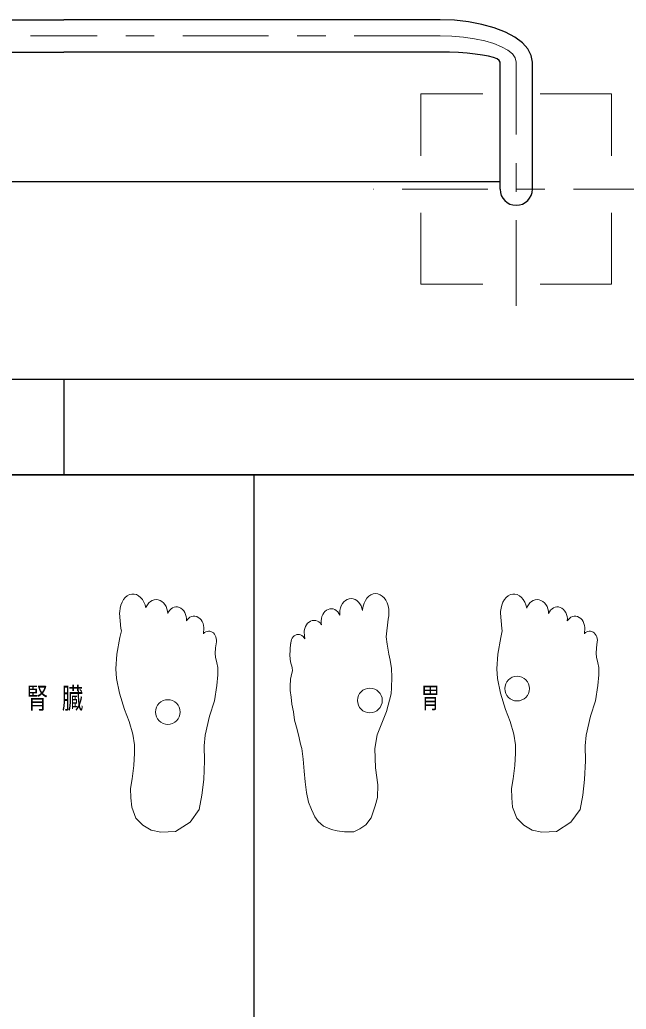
# Model space of a CAD drawing. Units: millimetres on the paper. Extents: x -537 to 0, y -5 to 257.
# Drawn here: x -515.04 to -493.82, y 201.89 to 236.52 of the extents above; entities that cross this region are included whole.
import ezdxf
from ezdxf.enums import TextEntityAlignment as Align

# ---------------------------------------------------------------- set-up
doc = ezdxf.new("R2010")
doc.units = ezdxf.units.MM
doc.linetypes.add('USER1', pattern=[4.5, 2.5, -2])
doc.linetypes.add('USER2', pattern=[6, 3, -1, 1, -1])
doc.layers.add('1_30', color=7, linetype='Continuous', lineweight=13)
doc.styles.add('ＭＳ ゴシック', font='')
doc.styles.get('ＭＳ ゴシック').set_extended_font_data('MS Gothic')

msp = doc.modelspace()

# ---------------------------------------------------------------- linework, layer by layer
at = {"layer": '1_30', "lineweight": 25}
for p, q in [((-526.665, 236.523), (-513.499, 236.523)), ((-500.332, 236.523), (-513.499, 236.523)), ((-526.665, 235.389), (-513.499, 235.389)), ((-500.332, 235.389), (-513.499, 235.389)), ((-498.232, 230.598), (-498.232, 235.044)), ((-497.099, 230.598), (-497.099, 235.044)), ((-498.232, 230.846), (-528.765, 230.846)), ((-513.499, 223.93), (-533.499, 223.93)), ((-513.499, 223.93), (-513.499, 220.597)), ((-493.499, 223.93), (-513.499, 223.93)), ((-513.499, 223.93), (-513.499, 220.597)), ((-513.499, 220.597), (-533.499, 220.597)), ((-533.499, 220.597), (-493.499, 220.597)), ((-493.499, 220.597), (-513.499, 220.597)), ((-506.832, 200.597), (-506.832, 220.597))]:
    msp.add_line(p, q, dxfattribs=at)
at = {"layer": '1_30', "linetype": 'USER2'}
for p, q in [((-526.665, 235.956), (-513.499, 235.956)), ((-500.332, 235.956), (-513.499, 235.956)), ((-497.665, 226.506), (-497.665, 235.044)), ((-492.659, 230.598), (-502.672, 230.598))]:
    msp.add_line(p, q, dxfattribs=at)
at = {"layer": '1_30', "linetype": 'USER1'}
for p, q in [((-494.332, 233.931), (-500.999, 233.931)), ((-500.999, 227.265), (-500.999, 233.931)), ((-494.332, 227.265), (-494.332, 233.931)), ((-494.332, 227.265), (-500.999, 227.265))]:
    msp.add_line(p, q, dxfattribs=at)
at = {"layer": '1_30'}
for p, q in [((-502.59, 216.439), (-502.671, 216.428)), ((-502.509, 216.43), (-502.59, 216.439)), ((-511.463, 216.139), (-511.503, 216.038)), ((-511.411, 216.229), (-511.463, 216.139)), ((-511.349, 216.304), (-511.411, 216.229)), ((-511.279, 216.362), (-511.349, 216.304)), ((-511.202, 216.403), (-511.279, 216.362)), ((-511.122, 216.424), (-511.202, 216.403)), ((-511.041, 216.424), (-511.122, 216.424)), ((-510.961, 216.405), (-511.041, 216.424)), ((-510.884, 216.365), (-510.961, 216.405)), ((-510.814, 216.308), (-510.884, 216.365)), ((-510.751, 216.233), (-510.814, 216.308)), ((-510.698, 216.145), (-510.751, 216.233)), ((-510.657, 216.045), (-510.698, 216.145)), ((-510.525, 216.111), (-510.573, 216.049)), ((-510.468, 216.162), (-510.525, 216.111)), ((-510.406, 216.2), (-510.468, 216.162)), ((-510.338, 216.224), (-510.405, 216.2)), ((-510.269, 216.232), (-510.338, 216.224)), ((-510.2, 216.226), (-510.269, 216.232)), ((-510.132, 216.204), (-510.2, 216.226)), ((-510.068, 216.169), (-510.132, 216.204)), ((-510.011, 216.12), (-510.068, 216.169)), ((-509.961, 216.059), (-510.011, 216.12)), ((-503.699, 216.149), (-503.748, 216.088)), ((-503.641, 216.198), (-503.699, 216.149)), ((-503.578, 216.234), (-503.641, 216.198)), ((-503.51, 216.256), (-503.578, 216.234)), ((-503.441, 216.263), (-503.51, 216.256)), ((-503.371, 216.255), (-503.441, 216.263)), ((-503.304, 216.231), (-503.371, 216.255)), ((-503.241, 216.194), (-503.304, 216.231)), ((-503.184, 216.143), (-503.241, 216.194)), ((-503.135, 216.081), (-503.184, 216.143)), ((-502.992, 216.101), (-503.026, 215.995)), ((-502.946, 216.196), (-502.992, 216.101)), ((-502.889, 216.279), (-502.946, 216.196)), ((-502.823, 216.347), (-502.889, 216.279)), ((-502.749, 216.397), (-502.823, 216.347)), ((-502.671, 216.428), (-502.749, 216.397)), ((-502.43, 216.401), (-502.509, 216.43)), ((-502.356, 216.353), (-502.43, 216.401)), ((-502.289, 216.287), (-502.356, 216.353)), ((-502.231, 216.206), (-502.289, 216.287)), ((-502.184, 216.111), (-502.231, 216.206)), ((-502.149, 216.006), (-502.184, 216.111)), ((-498.13, 216.139), (-498.17, 216.038)), ((-498.078, 216.229), (-498.13, 216.139)), ((-498.016, 216.304), (-498.078, 216.229)), ((-497.945, 216.362), (-498.016, 216.304)), ((-497.869, 216.403), (-497.945, 216.362)), ((-497.789, 216.424), (-497.869, 216.403)), ((-497.708, 216.424), (-497.789, 216.424)), ((-497.627, 216.405), (-497.708, 216.424)), ((-497.551, 216.365), (-497.627, 216.405)), ((-497.48, 216.308), (-497.551, 216.365)), ((-497.418, 216.233), (-497.48, 216.308)), ((-497.365, 216.145), (-497.418, 216.233)), ((-497.324, 216.045), (-497.365, 216.145)), ((-497.192, 216.111), (-497.24, 216.049)), ((-497.135, 216.162), (-497.192, 216.111)), ((-497.072, 216.2), (-497.135, 216.162)), ((-497.005, 216.224), (-497.072, 216.2)), ((-496.936, 216.232), (-497.005, 216.224)), ((-496.866, 216.226), (-496.936, 216.232)), ((-496.799, 216.204), (-496.866, 216.226)), ((-496.735, 216.169), (-496.799, 216.204)), ((-496.677, 216.12), (-496.735, 216.169)), ((-496.627, 216.059), (-496.677, 216.12)), ((-511.555, 215.751), (-511.503, 215.223)), ((-511.544, 215.814), (-511.546, 215.752)), ((-511.531, 215.929), (-511.544, 215.814)), ((-511.503, 216.038), (-511.531, 215.929)), ((-510.629, 215.936), (-510.657, 216.044)), ((-510.613, 215.976), (-510.629, 215.936)), ((-510.574, 216.049), (-510.613, 215.976)), ((-509.92, 215.988), (-509.961, 216.059)), ((-509.89, 215.91), (-509.92, 215.988)), ((-509.871, 215.826), (-509.89, 215.91)), ((-509.864, 215.739), (-509.871, 215.826)), ((-509.833, 215.8), (-509.864, 215.739)), ((-509.793, 215.857), (-509.833, 215.8)), ((-509.745, 215.903), (-509.793, 215.857)), ((-509.692, 215.939), (-509.745, 215.903)), ((-509.635, 215.963), (-509.692, 215.939)), ((-509.575, 215.974), (-509.635, 215.963)), ((-509.515, 215.971), (-509.575, 215.974)), ((-509.455, 215.956), (-509.515, 215.971)), ((-509.399, 215.928), (-509.455, 215.956)), ((-509.348, 215.888), (-509.399, 215.928)), ((-509.303, 215.838), (-509.348, 215.888)), ((-509.265, 215.779), (-509.303, 215.838)), ((-509.237, 215.712), (-509.265, 215.778)), ((-504.403, 215.766), (-504.439, 215.706)), ((-504.359, 215.818), (-504.403, 215.766)), ((-504.308, 215.859), (-504.359, 215.818)), ((-504.253, 215.889), (-504.308, 215.859)), ((-504.194, 215.906), (-504.253, 215.889)), ((-504.133, 215.91), (-504.194, 215.906)), ((-504.073, 215.901), (-504.133, 215.91)), ((-504.015, 215.879), (-504.073, 215.901)), ((-503.962, 215.845), (-504.016, 215.879)), ((-503.913, 215.8), (-503.962, 215.845)), ((-503.872, 215.745), (-503.913, 215.8)), ((-503.839, 215.682), (-503.872, 215.745)), ((-503.837, 215.854), (-503.844, 215.768)), ((-503.844, 215.768), (-503.839, 215.682)), ((-503.819, 215.938), (-503.838, 215.854)), ((-503.789, 216.017), (-503.819, 215.938)), ((-503.748, 216.088), (-503.789, 216.017)), ((-503.096, 216.009), (-503.135, 216.081)), ((-503.067, 215.93), (-503.096, 216.009)), ((-503.05, 215.845), (-503.067, 215.93)), ((-503.046, 215.882), (-503.05, 215.845)), ((-503.026, 215.995), (-503.046, 215.882)), ((-502.127, 215.894), (-502.149, 216.006)), ((-502.119, 215.779), (-502.127, 215.894)), ((-502.126, 215.663), (-502.119, 215.779)), ((-498.221, 215.751), (-498.17, 215.223)), ((-498.211, 215.814), (-498.213, 215.752)), ((-498.197, 215.929), (-498.211, 215.814)), ((-498.17, 216.038), (-498.197, 215.929)), ((-497.296, 215.935), (-497.324, 216.045)), ((-497.279, 215.976), (-497.296, 215.936)), ((-497.24, 216.049), (-497.279, 215.976)), ((-496.587, 215.988), (-496.627, 216.059)), ((-496.556, 215.91), (-496.587, 215.988)), ((-496.537, 215.826), (-496.556, 215.91)), ((-496.53, 215.739), (-496.537, 215.826)), ((-496.5, 215.8), (-496.53, 215.739)), ((-496.46, 215.857), (-496.5, 215.8)), ((-496.412, 215.903), (-496.46, 215.857)), ((-496.359, 215.939), (-496.412, 215.903)), ((-496.301, 215.963), (-496.359, 215.939)), ((-496.242, 215.974), (-496.301, 215.963)), ((-496.181, 215.971), (-496.242, 215.974)), ((-496.122, 215.956), (-496.181, 215.971)), ((-496.066, 215.928), (-496.122, 215.956)), ((-496.015, 215.888), (-496.066, 215.928)), ((-495.97, 215.838), (-496.015, 215.888)), ((-495.932, 215.778), (-495.97, 215.838)), ((-495.904, 215.712), (-495.932, 215.778)), ((-509.218, 215.64), (-509.237, 215.712)), ((-509.209, 215.565), (-509.218, 215.64)), ((-509.211, 215.49), (-509.209, 215.565)), ((-509.185, 215.525), (-509.211, 215.49)), ((-509.138, 215.573), (-509.185, 215.525)), ((-509.086, 215.61), (-509.138, 215.573)), ((-509.029, 215.635), (-509.086, 215.61)), ((-508.969, 215.648), (-509.029, 215.635)), ((-508.909, 215.647), (-508.969, 215.648)), ((-508.849, 215.633), (-508.909, 215.647)), ((-508.793, 215.606), (-508.849, 215.633)), ((-508.741, 215.568), (-508.793, 215.606)), ((-508.695, 215.518), (-508.741, 215.568)), ((-508.657, 215.46), (-508.695, 215.518)), ((-508.627, 215.394), (-508.657, 215.46)), ((-504.965, 215.4), (-505.007, 215.346)), ((-504.916, 215.444), (-504.965, 215.4)), ((-504.861, 215.476), (-504.916, 215.444)), ((-504.803, 215.496), (-504.861, 215.476)), ((-504.743, 215.503), (-504.803, 215.496)), ((-504.683, 215.497), (-504.743, 215.503)), ((-504.624, 215.479), (-504.683, 215.497)), ((-504.569, 215.447), (-504.624, 215.478)), ((-504.519, 215.404), (-504.569, 215.447)), ((-504.476, 215.351), (-504.519, 215.404)), ((-504.484, 215.566), (-504.491, 215.491)), ((-504.491, 215.491), (-504.488, 215.416)), ((-504.488, 215.416), (-504.476, 215.351)), ((-504.466, 215.639), (-504.484, 215.566)), ((-504.439, 215.706), (-504.466, 215.639)), ((-502.219, 214.93), (-502.146, 215.55)), ((-502.146, 215.55), (-502.125, 215.663)), ((-495.885, 215.64), (-495.904, 215.712)), ((-495.876, 215.565), (-495.885, 215.64)), ((-495.878, 215.49), (-495.876, 215.565)), ((-495.852, 215.525), (-495.878, 215.49)), ((-495.805, 215.573), (-495.852, 215.525)), ((-495.752, 215.61), (-495.805, 215.573)), ((-495.695, 215.635), (-495.752, 215.61)), ((-495.636, 215.648), (-495.695, 215.635)), ((-495.575, 215.647), (-495.636, 215.648)), ((-495.516, 215.633), (-495.575, 215.647)), ((-495.459, 215.606), (-495.516, 215.633)), ((-495.407, 215.568), (-495.459, 215.606)), ((-495.362, 215.518), (-495.407, 215.568)), ((-495.323, 215.46), (-495.362, 215.518)), ((-495.294, 215.394), (-495.323, 215.46)), ((-511.486, 215.137), (-511.538, 214.899)), ((-511.503, 215.223), (-511.486, 215.137)), ((-508.607, 215.323), (-508.627, 215.394)), ((-508.609, 215.099), (-508.612, 215.034)), ((-508.609, 215.099), (-508.598, 215.173)), ((-508.572, 215.073), (-508.608, 215.038)), ((-508.597, 215.248), (-508.607, 215.323)), ((-508.598, 215.173), (-508.597, 215.248)), ((-508.531, 215.101), (-508.572, 215.073)), ((-508.487, 215.119), (-508.531, 215.101)), ((-508.441, 215.127), (-508.487, 215.119)), ((-508.394, 215.125), (-508.441, 215.127)), ((-508.349, 215.113), (-508.394, 215.125)), ((-508.306, 215.092), (-508.349, 215.113)), ((-508.266, 215.061), (-508.306, 215.092)), ((-508.231, 215.022), (-508.266, 215.061)), ((-505.082, 215.142), (-505.087, 215.067)), ((-505.087, 215.067), (-505.081, 214.991)), ((-505.067, 215.215), (-505.082, 215.142)), ((-505.042, 215.284), (-505.067, 215.215)), ((-505.007, 215.346), (-505.042, 215.284)), ((-498.153, 215.138), (-498.204, 214.899)), ((-498.17, 215.223), (-498.153, 215.137)), ((-495.274, 215.323), (-495.294, 215.394)), ((-495.276, 215.099), (-495.278, 215.034)), ((-495.276, 215.099), (-495.265, 215.173)), ((-495.238, 215.073), (-495.275, 215.038)), ((-495.264, 215.248), (-495.274, 215.323)), ((-495.265, 215.173), (-495.264, 215.248)), ((-495.197, 215.101), (-495.238, 215.073)), ((-495.153, 215.119), (-495.197, 215.101)), ((-495.107, 215.127), (-495.153, 215.119)), ((-495.061, 215.125), (-495.107, 215.127)), ((-495.015, 215.113), (-495.061, 215.125)), ((-494.972, 215.092), (-495.015, 215.113)), ((-494.933, 215.061), (-494.972, 215.092)), ((-494.898, 215.022), (-494.933, 215.061)), ((-511.538, 214.899), (-511.64, 214.319)), ((-508.608, 215.038), (-508.612, 215.034)), ((-508.203, 214.977), (-508.231, 215.022)), ((-508.181, 214.925), (-508.203, 214.977)), ((-508.161, 214.755), (-508.189, 214.547)), ((-508.166, 214.87), (-508.181, 214.925)), ((-508.16, 214.813), (-508.166, 214.87)), ((-508.161, 214.755), (-508.16, 214.813)), ((-505.555, 214.721), (-505.557, 214.676)), ((-505.545, 214.778), (-505.555, 214.721)), ((-505.527, 214.832), (-505.545, 214.778)), ((-505.502, 214.881), (-505.527, 214.832)), ((-505.471, 214.923), (-505.502, 214.881)), ((-505.434, 214.959), (-505.471, 214.923)), ((-505.393, 214.986), (-505.434, 214.959)), ((-505.348, 215.003), (-505.393, 214.986)), ((-505.302, 215.011), (-505.348, 215.003)), ((-505.256, 215.008), (-505.302, 215.011)), ((-505.21, 214.996), (-505.256, 215.008)), ((-505.167, 214.973), (-505.21, 214.996)), ((-505.128, 214.942), (-505.167, 214.973)), ((-505.094, 214.903), (-505.128, 214.942)), ((-505.066, 214.857), (-505.094, 214.903)), ((-505.081, 214.991), (-505.076, 214.964)), ((-505.076, 214.964), (-505.066, 214.857)), ((-502.219, 214.93), (-502.188, 214.666)), ((-498.204, 214.899), (-498.307, 214.319)), ((-495.275, 215.038), (-495.278, 215.034)), ((-494.869, 214.977), (-494.898, 215.022)), ((-494.847, 214.925), (-494.869, 214.977)), ((-494.828, 214.755), (-494.855, 214.547)), ((-494.833, 214.87), (-494.847, 214.925)), ((-494.826, 214.813), (-494.833, 214.87)), ((-494.828, 214.755), (-494.826, 214.813)), ((-508.189, 214.547), (-508.205, 214.347)), ((-505.561, 214.676), (-505.591, 214.268)), ((-502.188, 214.666), (-502.126, 214.325)), ((-494.855, 214.547), (-494.872, 214.347)), ((-511.64, 214.319), (-511.674, 213.807)), ((-508.205, 214.347), (-508.185, 214.217)), ((-508.185, 214.217), (-508.139, 214.013)), ((-508.139, 214.013), (-508.109, 213.858)), ((-505.591, 214.268), (-505.568, 214.056)), ((-505.568, 214.056), (-505.509, 213.857)), ((-502.126, 214.325), (-502.079, 214.107)), ((-502.079, 214.107), (-502.033, 213.813)), ((-498.307, 214.319), (-498.341, 213.807)), ((-494.872, 214.347), (-494.852, 214.217)), ((-494.852, 214.217), (-494.805, 214.013)), ((-494.805, 214.013), (-494.776, 213.858)), ((-511.674, 213.807), (-511.657, 213.466)), ((-508.109, 213.603), (-508.109, 213.858)), ((-505.497, 213.74), (-505.521, 213.657)), ((-505.509, 213.857), (-505.497, 213.74)), ((-502.033, 213.813), (-502.017, 213.518)), ((-498.341, 213.807), (-498.324, 213.466)), ((-494.776, 213.603), (-494.776, 213.858)), ((-511.657, 213.466), (-511.555, 212.954)), ((-508.144, 213.227), (-508.109, 213.602)), ((-505.568, 213.446), (-505.58, 213.2)), ((-505.521, 213.657), (-505.568, 213.446)), ((-502.017, 213.518), (-502.033, 213.145)), ((-498.324, 213.466), (-498.221, 212.954)), ((-494.81, 213.227), (-494.776, 213.602)), ((-508.229, 212.682), (-508.144, 213.227)), ((-505.58, 213.2), (-505.58, 213.047)), ((-505.58, 213.047), (-505.544, 212.812)), ((-502.033, 213.145), (-502.046, 212.933)), ((-494.896, 212.682), (-494.81, 213.227)), ((-511.555, 212.954), (-511.373, 212.388)), ((-508.399, 212.153), (-508.229, 212.682)), ((-505.544, 212.812), (-505.521, 212.566)), ((-502.208, 212.311), (-502.046, 212.933)), ((-498.221, 212.954), (-498.04, 212.388)), ((-495.066, 212.153), (-494.896, 212.682)), ((-511.373, 212.388), (-511.212, 211.964)), ((-505.521, 212.566), (-505.462, 212.296)), ((-505.462, 212.296), (-505.427, 212.014)), ((-502.533, 211.5), (-502.208, 212.311)), ((-498.04, 212.388), (-497.879, 211.964)), ((-511.212, 211.964), (-511.08, 211.525)), ((-508.553, 211.488), (-508.399, 212.153)), ((-505.427, 212.014), (-505.333, 211.686)), ((-497.879, 211.964), (-497.747, 211.525)), ((-495.22, 211.488), (-495.066, 212.153)), ((-505.333, 211.686), (-505.263, 211.392)), ((-511.08, 211.525), (-511.022, 211.144)), ((-508.587, 211.112), (-508.553, 211.488)), ((-505.263, 211.392), (-505.216, 211.169)), ((-502.614, 211.013), (-502.533, 211.5)), ((-497.747, 211.525), (-497.689, 211.144)), ((-495.254, 211.112), (-495.22, 211.488)), ((-511.022, 211.144), (-511.022, 210.852)), ((-508.57, 210.584), (-508.587, 211.112)), ((-505.216, 211.169), (-505.169, 211.017)), ((-505.169, 211.017), (-505.122, 210.641)), ((-502.587, 210.337), (-502.614, 211.013)), ((-497.689, 211.144), (-497.689, 210.852)), ((-495.237, 210.584), (-495.254, 211.112)), ((-511.022, 210.852), (-511.051, 210.428)), ((-508.604, 209.936), (-508.57, 210.584)), ((-505.122, 210.641), (-505.087, 210.23)), ((-497.689, 210.852), (-497.718, 210.428)), ((-495.271, 209.936), (-495.237, 210.584)), ((-511.051, 210.428), (-511.11, 209.96)), ((-505.087, 210.23), (-505.051, 209.855)), ((-502.506, 209.742), (-502.587, 210.337)), ((-497.718, 210.428), (-497.776, 209.96)), ((-511.11, 209.96), (-511.168, 209.623)), ((-508.672, 209.39), (-508.604, 209.936)), ((-505.051, 209.855), (-505.005, 209.479)), ((-497.776, 209.96), (-497.835, 209.623)), ((-495.339, 209.39), (-495.271, 209.936)), ((-511.168, 209.623), (-511.154, 209.287)), ((-502.516, 209.303), (-502.506, 209.742)), ((-497.835, 209.623), (-497.82, 209.287)), ((-511.154, 209.287), (-511.124, 208.965)), ((-508.758, 208.878), (-508.672, 209.39)), ((-505.005, 209.479), (-504.934, 209.139)), ((-502.598, 209.009), (-502.516, 209.303)), ((-497.82, 209.287), (-497.791, 208.965)), ((-495.424, 208.878), (-495.339, 209.39)), ((-511.124, 208.965), (-510.978, 208.585)), ((-509.082, 208.435), (-508.758, 208.878)), ((-504.934, 209.139), (-504.828, 208.88)), ((-504.828, 208.88), (-504.711, 208.622)), ((-502.739, 208.587), (-502.598, 209.009)), ((-497.791, 208.965), (-497.645, 208.585)), ((-495.748, 208.435), (-495.424, 208.878)), ((-510.978, 208.585), (-510.729, 208.336)), ((-504.711, 208.622), (-504.594, 208.458)), ((-502.927, 208.352), (-502.739, 208.587)), ((-497.645, 208.585), (-497.396, 208.336)), ((-510.729, 208.336), (-510.437, 208.16)), ((-510.437, 208.16), (-510.1, 208.087)), ((-509.593, 208.111), (-509.082, 208.435)), ((-504.594, 208.458), (-504.406, 208.305)), ((-504.406, 208.305), (-504.136, 208.188)), ((-504.136, 208.188), (-503.936, 208.141)), ((-503.936, 208.141), (-503.678, 208.106)), ((-503.35, 208.106), (-503.138, 208.211)), ((-503.138, 208.211), (-502.927, 208.352)), ((-497.396, 208.336), (-497.103, 208.16)), ((-497.103, 208.16), (-496.767, 208.087)), ((-496.26, 208.111), (-495.748, 208.435)), ((-510.1, 208.087), (-509.593, 208.111)), ((-503.678, 208.106), (-503.35, 208.106)), ((-496.767, 208.087), (-496.26, 208.111))]:
    msp.add_line(p, q, dxfattribs=at)
at = {"layer": '1_30', "lineweight": 25}
for points in [[(-497.099, 235.044), (-497.139, 235.275), (-497.257, 235.501), (-497.451, 235.715), (-497.716, 235.913), (-498.046, 236.09), (-498.432, 236.24), (-498.864, 236.362), (-499.333, 236.45), (-499.826, 236.505), (-500.332, 236.523)], [(-498.232, 235.044), (-498.258, 235.098), (-498.335, 235.151), (-498.461, 235.201), (-498.633, 235.247), (-498.847, 235.288), (-499.098, 235.324), (-499.379, 235.352), (-499.683, 235.373), (-500.004, 235.385), (-500.332, 235.389)]]:
    msp.add_lwpolyline(points, dxfattribs=at)
at = {"layer": '1_30', "linetype": 'USER2'}
msp.add_lwpolyline([(-497.665, 235.044), (-497.698, 235.187), (-497.796, 235.326), (-497.956, 235.458), (-498.175, 235.58), (-498.447, 235.689), (-498.765, 235.782), (-499.121, 235.857), (-499.508, 235.912), (-499.915, 235.945), (-500.332, 235.956)], dxfattribs=at)
at = {"layer": '1_30'}
for centre in [(-497.633, 213.115), (-502.787, 212.699), (-509.859, 212.294)]:
    msp.add_circle(centre, 0.433, dxfattribs=at)
at = {"layer": '1_30', "lineweight": 25}
msp.add_arc((-497.665, 230.598), 0.567, 180, 0, dxfattribs=at)

# ---------------------------------------------------------------- texts
at = {"layer": '1_30', "style": 'ＭＳ ゴシック', "width": 0.65}
msp.add_text('胃', height=0.733, dxfattribs=at).set_placement((-500.993, 213.163), align=Align.TOP_LEFT)
at = {"layer": '1_30', "insert": (-514.798, 213.15), "char_height": 0.7331, "attachment_point": 1, "style": 'ＭＳ ゴシック'}
msp.add_mtext('\\T1.64;\\W0.75;腎臓', dxfattribs=at)

doc.saveas('drawing.dxf')
